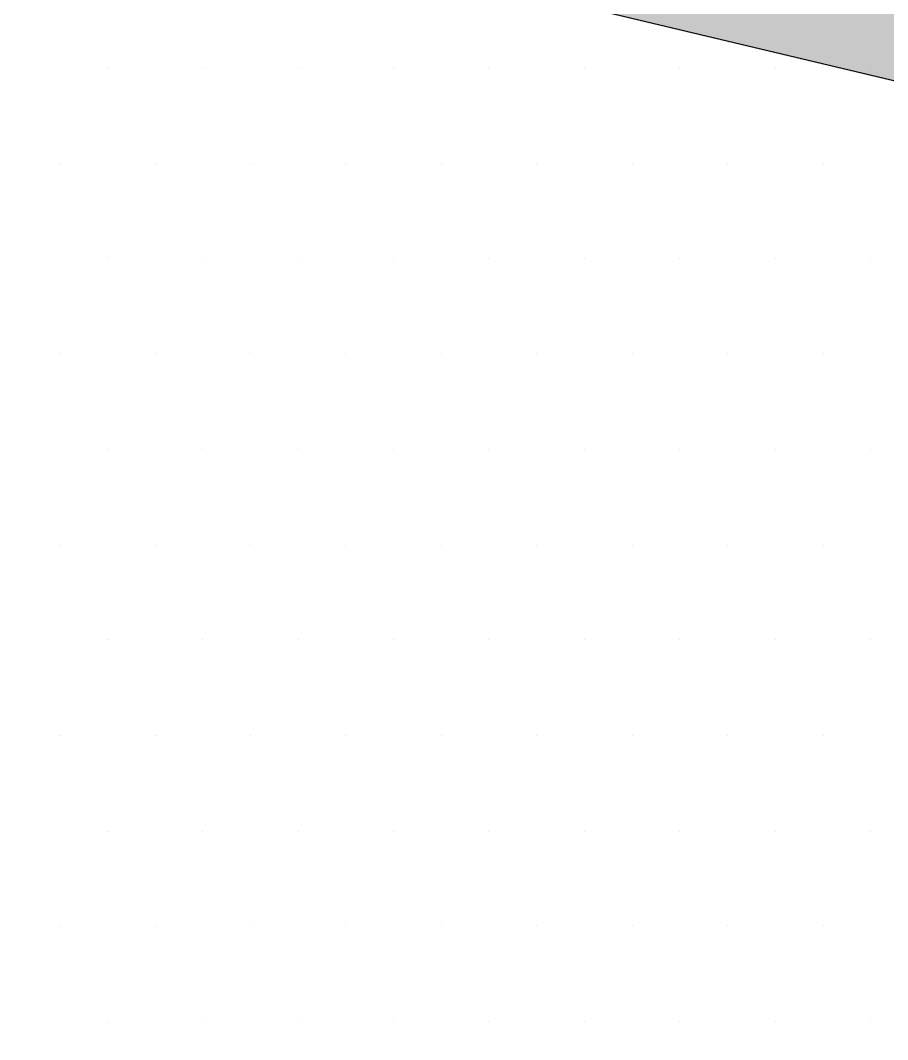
# Model space of a CAD drawing. Header units: millimetres. Extents: x -1573 to 210, y -360 to 557.
# Drawn here: x -487.524 to -487.023, y 20.166 to 20.755 of the extents above; entities that cross this region are included whole.
import ezdxf

# ---------------------------------------------------------------- set-up
doc = ezdxf.new("R2010")
doc.units = ezdxf.units.MM
doc.header["$LTSCALE"] = 2
doc.linetypes.add('CACHEX2', pattern=[0.75, 0.5, -0.25])
for name, color, linetype in [('CALQUE_7', 4, 'Continuous'), ('CARTOUCHE', 7, 'Continuous'), ('rosace', 7, 'Continuous')]:
    doc.layers.add(name, color=color, linetype=linetype)

# ---------------------------------------------------------------- blocks, each defined once
blk = doc.blocks.new('A$C715108E3')
at = {"layer": 'CALQUE_7', "color": 131}
for p, q in [((3.87795, -17.55068), (3.87795, -17.55068)), ((3.96941, -17.55068), (3.96941, -17.55068)), ((4.06124, -17.55068), (4.06124, -17.55068)), ((4.15308, -17.55068), (4.15308, -17.55068)), ((4.24453, -17.55068), (4.24453, -17.55068)), ((4.33637, -17.55068), (4.33637, -17.55068)), ((4.4282, -17.55068), (4.4282, -17.55068)), ((4.52022, -17.55068), (4.52022, -17.55068)), ((4.61149, -17.55068), (4.61149, -17.55068)), ((3.83166, -17.64308), (3.83166, -17.64308)), ((3.92368, -17.64308), (3.92368, -17.64308)), ((4.01552, -17.64308), (4.01552, -17.64308)), ((4.10697, -17.64308), (4.10697, -17.64308)), ((4.19881, -17.64308), (4.19881, -17.64308)), ((4.29064, -17.64308), (4.29064, -17.64308)), ((4.38266, -17.64308), (4.38266, -17.64308)), ((4.47393, -17.64308), (4.47393, -17.64308)), ((4.56595, -17.64308), (4.56595, -17.64308)), ((3.87795, -17.73435), (3.87795, -17.73435)), ((3.96941, -17.73435), (3.96941, -17.73435)), ((4.06124, -17.73435), (4.06124, -17.73435)), ((4.15308, -17.73435), (4.15308, -17.73435)), ((4.24453, -17.73435), (4.24453, -17.73435)), ((4.33637, -17.73435), (4.33637, -17.73435)), ((4.4282, -17.73435), (4.4282, -17.73435)), ((4.52022, -17.73435), (4.52022, -17.73435)), ((4.61149, -17.73435), (4.61149, -17.73435)), ((3.83166, -17.82581), (3.83166, -17.82581)), ((3.92368, -17.82581), (3.92368, -17.82581)), ((4.01552, -17.82581), (4.01552, -17.82581)), ((4.10697, -17.82581), (4.10697, -17.82581)), ((4.19881, -17.82581), (4.19881, -17.82581)), ((4.29064, -17.82581), (4.29064, -17.82581)), ((4.38266, -17.82581), (4.38266, -17.82581)), ((4.47393, -17.82581), (4.47393, -17.82581)), ((4.56595, -17.82581), (4.56595, -17.82581)), ((3.87795, -17.9182), (3.87795, -17.9182)), ((3.96941, -17.9182), (3.96941, -17.9182)), ((4.06124, -17.9182), (4.06124, -17.9182)), ((4.15308, -17.9182), (4.15308, -17.9182)), ((4.24453, -17.9182), (4.24453, -17.9182)), ((4.33637, -17.9182), (4.33637, -17.9182)), ((4.4282, -17.9182), (4.4282, -17.9182)), ((4.52022, -17.9182), (4.52022, -17.9182)), ((4.61149, -17.9182), (4.61149, -17.9182)), ((3.83166, -18.00966), (3.83166, -18.00966)), ((3.92368, -18.00966), (3.92368, -18.00966)), ((4.01552, -18.00966), (4.01552, -18.00966)), ((4.10697, -18.00966), (4.10697, -18.00966)), ((4.19881, -18.00966), (4.19881, -18.00966)), ((4.29064, -18.00966), (4.29064, -18.00966)), ((4.38266, -18.00966), (4.38266, -18.00966)), ((4.47393, -18.00966), (4.47393, -18.00966)), ((4.56595, -18.00966), (4.56595, -18.00966)), ((3.87795, -18.10093), (3.87795, -18.10093)), ((3.96941, -18.10093), (3.96941, -18.10093)), ((4.06124, -18.10093), (4.06124, -18.10093)), ((4.15308, -18.10093), (4.15308, -18.10093)), ((4.24453, -18.10093), (4.24453, -18.10093)), ((4.33637, -18.10093), (4.33637, -18.10093)), ((4.4282, -18.10093), (4.4282, -18.10093)), ((4.52022, -18.10093), (4.52022, -18.10093)), ((4.61149, -18.10093), (4.61149, -18.10093)), ((3.83166, -18.19332), (3.83166, -18.19332)), ((3.92368, -18.19332), (3.92368, -18.19332)), ((4.01552, -18.19332), (4.01552, -18.19332)), ((4.10697, -18.19332), (4.10697, -18.19332)), ((4.19881, -18.19332), (4.19881, -18.19332)), ((4.29064, -18.19332), (4.29064, -18.19332)), ((4.38266, -18.19332), (4.38266, -18.19332)), ((4.47393, -18.19332), (4.47393, -18.19332)), ((4.56595, -18.19332), (4.56595, -18.19332)), ((3.87795, -18.28478), (3.87795, -18.28478)), ((3.96941, -18.28478), (3.96941, -18.28478)), ((4.06124, -18.28478), (4.06124, -18.28478)), ((4.15308, -18.28478), (4.15308, -18.28478)), ((4.24453, -18.28478), (4.24453, -18.28478)), ((4.33637, -18.28478), (4.33637, -18.28478)), ((4.4282, -18.28478), (4.4282, -18.28478)), ((4.52022, -18.28478), (4.52022, -18.28478)), ((4.61149, -18.28478), (4.61149, -18.28478)), ((3.83166, -18.37605), (3.83166, -18.37605)), ((3.92368, -18.37605), (3.92368, -18.37605)), ((4.01552, -18.37605), (4.01552, -18.37605)), ((4.10697, -18.37605), (4.10697, -18.37605)), ((4.19881, -18.37605), (4.19881, -18.37605)), ((4.29064, -18.37605), (4.29064, -18.37605)), ((4.38266, -18.37605), (4.38266, -18.37605)), ((4.47393, -18.37605), (4.47393, -18.37605)), ((4.56595, -18.37605), (4.56595, -18.37605)), ((3.87795, -18.46845), (3.87795, -18.46845)), ((3.96941, -18.46845), (3.96941, -18.46845)), ((4.06124, -18.46845), (4.06124, -18.46845)), ((4.15308, -18.46845), (4.15308, -18.46845)), ((4.24453, -18.46845), (4.24453, -18.46845)), ((4.33637, -18.46845), (4.33637, -18.46845)), ((4.4282, -18.46845), (4.4282, -18.46845)), ((4.52022, -18.46845), (4.52022, -18.46845)), ((4.61149, -18.46845), (4.61149, -18.46845))]:
    blk.add_line(p, q, dxfattribs=at)
blk = doc.blocks.new('A$C581E6685')
at = {"layer": 'rosace'}
blk.add_hatch(color=40, dxfattribs=at).paths.add_polyline_path([(-39.85188, 24.20638), (-23.26019, 17.85476), (-38.58441, 21.50463)])
at = {"layer": 'rosace', "color": 40}
blk.add_lwpolyline([(-39.85188, 24.20638), (-23.26019, 17.85589), (-38.58403, 21.50463)], close=True, dxfattribs=at)
at = {"layer": 'rosace', "color": 32, "linetype": 'CACHEX2', "ltscale": 1.5}
blk.add_ellipse((-38.05384, 23.81385), major_axis=(-19.03106, -3.53396), ratio=0.590567, dxfattribs=at)
at = {"layer": 'rosace', "color": 32}
blk.add_ellipse((-37.61436, 23.84992), major_axis=(-13.57677, -4.28389), ratio=0.791971, dxfattribs=at)
at = {"layer": 'CARTOUCHE'}
blk.add_blockref('A$C715108E3', (-31.67392, 36.3189), dxfattribs=at)

msp = doc.modelspace()

# ---------------------------------------------------------------- linework, layer by layer
at = {"layer": 'CARTOUCHE'}
msp.add_rational_spline([(-508.06649, 33.7081), (-508.06649, 22.81694), (-508.06649, 11.92578), (-508.06649, 8.08578), (-504.22649, 8.08578), (-458.68722, 8.08578), (-413.14796, 8.08578), (-409.30796, 8.08578), (-409.30796, 11.92578), (-409.30796, 22.81694), (-409.30796, 33.7081), (-409.30796, 37.5481), (-413.14796, 37.5481), (-458.68722, 37.5481), (-504.22649, 37.5481), (-508.06649, 37.5481), (-508.06649, 33.7081)], [1, 1, 1, 0.707106781187, 1, 1, 1, 0.707106781187, 1, 1, 1, 0.707106781187, 1, 1, 1, 0.707106781187, 1], degree=2, knots=[0, 0, 0, 1, 1, 2.570796, 2.570796, 3.570796, 3.570796, 5.141593, 5.141593, 6.141593, 6.141593, 7.712389, 7.712389, 8.712389, 8.712389, 10.283185, 10.283185, 10.283185], dxfattribs=at)

# ---------------------------------------------------------------- block references
at = {"layer": 'CARTOUCHE', "xscale": 0.6, "yscale": 0.6, "zscale": 0.6}
msp.add_blockref('A$C581E6685', (-470.79575, 9.46636), dxfattribs=at)

doc.saveas('drawing.dxf')
